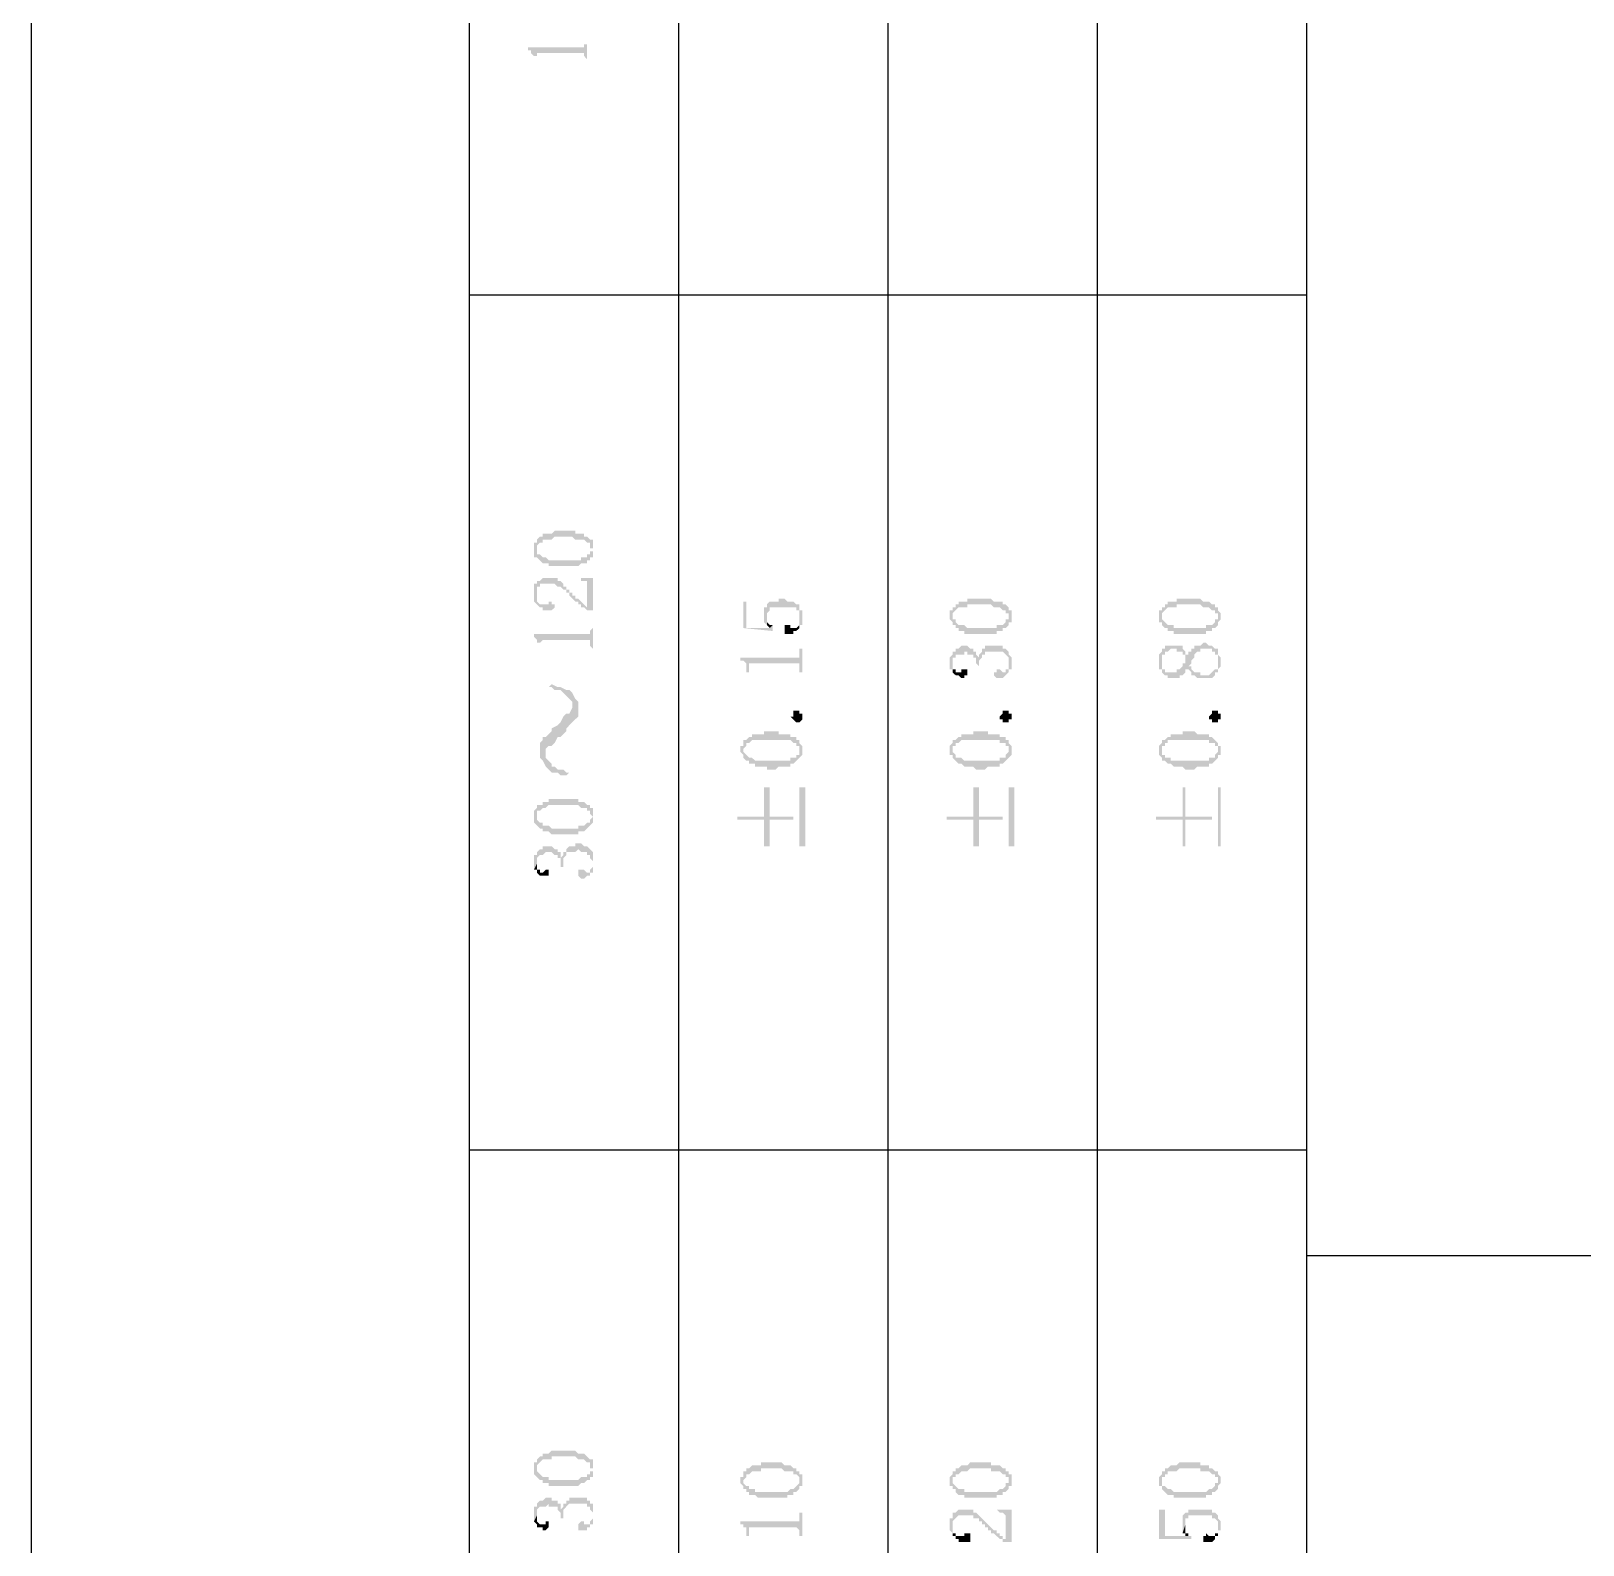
# Model space of a CAD drawing. Header units: inches. Extents: x 3613 to 8393, y -2205 to -794.
# Drawn here: x 5755.97 to 5779.73, y -1791.96 to -1768.78 of the extents above; entities that cross this region are included whole.
import ezdxf

# ---------------------------------------------------------------- set-up
doc = ezdxf.new("R2010")
doc.units = ezdxf.units.IN
doc.header["$MEASUREMENT"] = 0

msp = doc.modelspace()

# ---------------------------------------------------------------- hatches: boundary and pattern name
at = {"transparency": 33554559}
for points in [[(5763.582, -1769.032), (5763.582, -1769.077), (5763.627, -1769.077), (5763.627, -1769.122), (5763.627, -1769.122), (5763.673, -1769.167), (5763.673, -1769.213), (5763.673, -1769.258), (5763.673, -1769.167), (5763.718, -1769.167), (5763.718, -1769.122), (5764.44, -1769.122), (5764.44, -1769.167), (5764.44, -1769.167), (5764.485, -1769.213), (5764.485, -1769.258), (5764.485, -1768.897), (5764.485, -1768.987), (5764.44, -1768.987), (5764.44, -1769.032), (5764.395, -1769.032)], [(5763.673, -1776.704), (5763.673, -1776.795), (5763.673, -1776.84), (5763.718, -1776.84), (5763.718, -1776.704), (5763.718, -1776.659), (5763.718, -1776.659), (5763.763, -1776.614), (5763.808, -1776.614), (5763.808, -1776.569), (5763.943, -1776.569), (5763.989, -1776.524), (5764.259, -1776.524), (5764.304, -1776.569), (5764.44, -1776.569), (5764.485, -1776.614), (5764.53, -1776.614), (5764.53, -1776.659), (5764.53, -1776.704), (5764.575, -1776.704), (5764.575, -1776.569), (5764.53, -1776.569), (5764.485, -1776.524), (5764.44, -1776.524), (5764.44, -1776.479), (5764.304, -1776.479), (5764.304, -1776.434), (5763.989, -1776.434), (5763.943, -1776.479), (5763.808, -1776.479), (5763.808, -1776.524), (5763.763, -1776.524), (5763.718, -1776.569), (5763.718, -1776.614), (5763.673, -1776.614), (5763.673, -1776.659)], [(5763.718, -1776.84), (5763.718, -1776.84), (5763.763, -1776.885), (5763.763, -1776.885), (5763.808, -1776.93), (5763.898, -1776.93), (5763.898, -1776.975), (5764.35, -1776.975), (5764.395, -1776.93), (5764.485, -1776.93), (5764.485, -1776.885), (5764.53, -1776.885), (5764.53, -1776.84), (5764.575, -1776.84), (5764.575, -1776.795), (5764.575, -1776.75), (5764.575, -1776.704), (5764.575, -1776.659), (5764.575, -1776.614), (5764.575, -1776.569), (5764.575, -1776.75), (5764.53, -1776.75), (5764.53, -1776.795), (5764.485, -1776.795), (5764.485, -1776.84), (5764.395, -1776.84), (5764.395, -1776.885), (5763.898, -1776.885), (5763.853, -1776.84), (5763.808, -1776.84), (5763.763, -1776.795), (5763.718, -1776.795), (5763.718, -1776.75), (5763.718, -1776.704)], [(5763.673, -1777.381), (5763.673, -1777.427), (5763.673, -1777.517), (5763.673, -1777.517), (5763.718, -1777.427), (5763.718, -1777.336), (5763.718, -1777.291), (5763.763, -1777.291), (5763.763, -1777.246), (5763.989, -1777.246), (5764.034, -1777.291), (5764.079, -1777.291), (5764.124, -1777.336), (5764.169, -1777.336), (5764.169, -1777.381), (5764.214, -1777.381), (5764.214, -1777.427), (5764.214, -1777.427), (5764.259, -1777.472), (5764.259, -1777.472), (5764.304, -1777.517), (5764.35, -1777.517), (5764.35, -1777.562), (5764.395, -1777.562), (5764.395, -1777.607), (5764.44, -1777.607), (5764.485, -1777.652), (5764.53, -1777.652), (5764.485, -1777.607), (5764.485, -1777.607), (5764.44, -1777.562), (5764.44, -1777.562), (5764.395, -1777.517), (5764.395, -1777.517), (5764.35, -1777.472), (5764.304, -1777.472), (5764.304, -1777.427), (5764.259, -1777.427), (5764.259, -1777.381), (5764.214, -1777.381), (5764.214, -1777.336), (5764.169, -1777.336), (5764.169, -1777.291), (5764.124, -1777.291), (5764.124, -1777.246), (5764.124, -1777.246), (5764.079, -1777.201), (5764.034, -1777.201), (5764.034, -1777.156), (5763.808, -1777.156), (5763.763, -1777.201), (5763.718, -1777.201), (5763.718, -1777.246), (5763.673, -1777.246), (5763.673, -1777.291)], [(5764.35, -1777.156), (5764.395, -1777.156), (5764.395, -1777.201), (5764.485, -1777.201), (5764.485, -1777.246), (5764.485, -1777.607), (5764.53, -1777.652), (5764.575, -1777.652), (5764.575, -1777.156)], [(5763.673, -1777.517), (5763.718, -1777.562), (5763.718, -1777.562), (5763.763, -1777.607), (5763.808, -1777.607), (5763.808, -1777.652), (5763.943, -1777.652), (5763.989, -1777.607), (5763.989, -1777.562), (5763.943, -1777.562), (5763.943, -1777.517), (5763.898, -1777.517), (5763.898, -1777.562), (5763.763, -1777.562), (5763.718, -1777.517), (5763.718, -1777.427), (5763.718, -1777.427)], [(5766.877, -1777.517), (5766.877, -1777.923), (5767.328, -1777.968), (5767.328, -1777.923), (5767.328, -1777.878), (5767.283, -1777.923), (5766.922, -1777.923), (5766.922, -1777.517)], [(5767.193, -1777.697), (5767.193, -1777.788), (5767.193, -1777.833), (5767.193, -1777.833), (5767.238, -1777.878), (5767.238, -1777.743), (5767.238, -1777.697), (5767.238, -1777.697), (5767.283, -1777.652), (5767.283, -1777.607), (5767.689, -1777.607), (5767.689, -1777.652), (5767.735, -1777.652), (5767.735, -1777.697), (5767.735, -1777.743), (5767.735, -1777.878), (5767.78, -1777.878), (5767.78, -1777.833), (5767.78, -1777.743), (5767.78, -1777.697), (5767.78, -1777.652), (5767.735, -1777.652), (5767.735, -1777.607), (5767.735, -1777.562), (5767.689, -1777.562), (5767.644, -1777.517), (5767.554, -1777.517), (5767.509, -1777.472), (5767.419, -1777.472), (5767.419, -1777.517), (5767.283, -1777.517), (5767.238, -1777.562), (5767.238, -1777.607), (5767.193, -1777.607), (5767.193, -1777.652)], [(5770.036, -1777.743), (5770.036, -1777.788), (5770.036, -1777.788), (5770.081, -1777.833), (5770.081, -1777.878), (5770.081, -1777.743), (5770.081, -1777.697), (5770.081, -1777.697), (5770.127, -1777.652), (5770.127, -1777.652), (5770.172, -1777.607), (5770.307, -1777.607), (5770.307, -1777.562), (5770.668, -1777.562), (5770.713, -1777.607), (5770.804, -1777.607), (5770.849, -1777.652), (5770.894, -1777.652), (5770.894, -1777.697), (5770.939, -1777.697), (5770.939, -1777.743), (5770.939, -1777.607), (5770.939, -1777.607), (5770.894, -1777.562), (5770.849, -1777.562), (5770.849, -1777.517), (5770.713, -1777.517), (5770.668, -1777.472), (5770.307, -1777.472), (5770.307, -1777.517), (5770.172, -1777.517), (5770.172, -1777.562), (5770.127, -1777.562), (5770.127, -1777.607), (5770.081, -1777.607), (5770.081, -1777.652), (5770.036, -1777.652)], [(5770.081, -1777.878), (5770.127, -1777.878), (5770.127, -1777.923), (5770.172, -1777.923), (5770.172, -1777.968), (5770.262, -1777.968), (5770.262, -1778.013), (5770.758, -1778.013), (5770.758, -1777.968), (5770.849, -1777.968), (5770.849, -1777.923), (5770.894, -1777.923), (5770.939, -1777.878), (5770.939, -1777.833), (5770.984, -1777.833), (5770.984, -1777.788), (5770.984, -1777.743), (5770.984, -1777.697), (5770.984, -1777.652), (5770.939, -1777.652), (5770.939, -1777.607), (5770.939, -1777.743), (5770.939, -1777.788), (5770.894, -1777.788), (5770.894, -1777.833), (5770.894, -1777.833), (5770.849, -1777.878), (5770.758, -1777.878), (5770.758, -1777.923), (5770.307, -1777.923), (5770.262, -1777.878), (5770.172, -1777.878), (5770.127, -1777.833), (5770.127, -1777.788), (5770.081, -1777.788), (5770.081, -1777.743)], [(5773.241, -1777.743), (5773.241, -1777.788), (5773.241, -1777.833), (5773.286, -1777.833), (5773.286, -1777.878), (5773.286, -1777.743), (5773.286, -1777.697), (5773.286, -1777.697), (5773.331, -1777.652), (5773.331, -1777.652), (5773.376, -1777.607), (5773.511, -1777.607), (5773.511, -1777.562), (5773.873, -1777.562), (5773.918, -1777.607), (5774.008, -1777.607), (5774.053, -1777.652), (5774.098, -1777.652), (5774.098, -1777.697), (5774.143, -1777.697), (5774.143, -1777.743), (5774.143, -1777.607), (5774.098, -1777.607), (5774.098, -1777.562), (5774.053, -1777.562), (5774.008, -1777.517), (5773.918, -1777.517), (5773.873, -1777.472), (5773.511, -1777.472), (5773.511, -1777.517), (5773.376, -1777.517), (5773.376, -1777.562), (5773.331, -1777.562), (5773.331, -1777.607), (5773.286, -1777.607), (5773.286, -1777.652), (5773.241, -1777.652)], [(5773.286, -1777.878), (5773.286, -1777.878), (5773.331, -1777.923), (5773.376, -1777.923), (5773.376, -1777.968), (5773.466, -1777.968), (5773.466, -1778.013), (5773.963, -1778.013), (5773.963, -1777.968), (5774.053, -1777.968), (5774.053, -1777.923), (5774.098, -1777.923), (5774.143, -1777.878), (5774.143, -1777.833), (5774.143, -1777.833), (5774.188, -1777.788), (5774.188, -1777.743), (5774.188, -1777.697), (5774.188, -1777.697), (5774.143, -1777.652), (5774.143, -1777.607), (5774.143, -1777.743), (5774.143, -1777.788), (5774.098, -1777.788), (5774.098, -1777.833), (5774.098, -1777.833), (5774.053, -1777.878), (5773.963, -1777.878), (5773.963, -1777.923), (5773.466, -1777.923), (5773.466, -1777.878), (5773.376, -1777.878), (5773.331, -1777.833), (5773.331, -1777.833), (5773.286, -1777.788), (5773.286, -1777.743)], [(5767.238, -1777.878), (5767.238, -1777.878), (5767.283, -1777.923), (5767.283, -1777.923), (5767.328, -1777.878), (5767.283, -1777.878), (5767.238, -1777.833), (5767.238, -1777.788), (5767.238, -1777.743)], [(5767.509, -1777.923), (5767.509, -1778.013), (5767.644, -1778.013), (5767.644, -1777.968), (5767.689, -1777.968), (5767.735, -1777.923), (5767.735, -1777.743), (5767.735, -1777.833), (5767.735, -1777.878), (5767.735, -1777.878), (5767.689, -1777.923), (5767.599, -1777.923), (5767.599, -1777.878), (5767.509, -1777.878)], [(5763.673, -1778.013), (5763.673, -1778.058), (5763.673, -1778.058), (5763.718, -1778.104), (5763.718, -1778.149), (5763.763, -1778.149), (5763.763, -1778.284), (5763.763, -1778.149), (5763.763, -1778.149), (5763.808, -1778.104), (5764.53, -1778.104), (5764.53, -1778.149), (5764.53, -1778.194), (5764.575, -1778.239), (5764.575, -1778.284), (5764.575, -1777.878), (5764.575, -1777.923), (5764.53, -1777.968), (5764.53, -1778.013), (5764.485, -1778.013)], [(5766.832, -1778.374), (5766.832, -1778.42), (5766.877, -1778.42), (5766.922, -1778.465), (5766.922, -1778.555), (5766.922, -1778.6), (5766.967, -1778.6), (5766.967, -1778.51), (5766.967, -1778.465), (5767.735, -1778.465), (5767.735, -1778.51), (5767.735, -1778.555), (5767.735, -1778.6), (5767.78, -1778.6), (5767.78, -1778.239), (5767.735, -1778.239), (5767.735, -1778.329), (5767.735, -1778.374), (5767.644, -1778.374)], [(5770.036, -1778.465), (5770.036, -1778.555), (5770.081, -1778.555), (5770.081, -1778.465), (5770.081, -1778.42), (5770.081, -1778.374), (5770.127, -1778.374), (5770.127, -1778.329), (5770.262, -1778.329), (5770.262, -1778.284), (5770.307, -1778.284), (5770.307, -1778.329), (5770.397, -1778.329), (5770.397, -1778.374), (5770.442, -1778.374), (5770.442, -1778.42), (5770.442, -1778.465), (5770.442, -1778.465), (5770.488, -1778.51), (5770.488, -1778.465), (5770.488, -1778.42), (5770.533, -1778.374), (5770.533, -1778.329), (5770.578, -1778.329), (5770.578, -1778.284), (5770.849, -1778.284), (5770.894, -1778.329), (5770.894, -1778.329), (5770.939, -1778.374), (5770.939, -1778.42), (5770.939, -1778.465), (5770.939, -1778.284), (5770.939, -1778.284), (5770.894, -1778.239), (5770.849, -1778.239), (5770.849, -1778.194), (5770.578, -1778.194), (5770.578, -1778.239), (5770.533, -1778.239), (5770.533, -1778.284), (5770.533, -1778.284), (5770.488, -1778.329), (5770.488, -1778.374), (5770.488, -1778.374), (5770.442, -1778.329), (5770.442, -1778.284), (5770.397, -1778.284), (5770.397, -1778.239), (5770.352, -1778.239), (5770.307, -1778.194), (5770.217, -1778.194), (5770.172, -1778.239), (5770.127, -1778.239), (5770.127, -1778.284), (5770.081, -1778.284), (5770.081, -1778.329), (5770.081, -1778.329), (5770.036, -1778.374), (5770.036, -1778.42)], [(5770.713, -1778.645), (5770.713, -1778.645), (5770.758, -1778.69), (5770.849, -1778.69), (5770.894, -1778.645), (5770.894, -1778.645), (5770.939, -1778.6), (5770.939, -1778.555), (5770.984, -1778.555), (5770.984, -1778.465), (5770.984, -1778.42), (5770.984, -1778.374), (5770.984, -1778.374), (5770.939, -1778.329), (5770.939, -1778.465), (5770.939, -1778.51), (5770.939, -1778.555), (5770.894, -1778.555), (5770.894, -1778.6), (5770.849, -1778.6), (5770.804, -1778.555), (5770.758, -1778.555), (5770.758, -1778.6), (5770.713, -1778.6)], [(5773.241, -1778.42), (5773.241, -1778.465), (5773.241, -1778.555), (5773.286, -1778.555), (5773.286, -1778.6), (5773.286, -1778.6), (5773.331, -1778.645), (5773.376, -1778.645), (5773.376, -1778.69), (5773.557, -1778.69), (5773.557, -1778.645), (5773.602, -1778.645), (5773.647, -1778.6), (5773.647, -1778.555), (5773.692, -1778.555), (5773.692, -1778.51), (5773.692, -1778.51), (5773.737, -1778.465), (5773.737, -1778.42), (5773.737, -1778.42), (5773.782, -1778.374), (5773.782, -1778.329), (5773.782, -1778.329), (5773.827, -1778.284), (5773.873, -1778.284), (5773.873, -1778.239), (5774.053, -1778.239), (5774.053, -1778.284), (5774.098, -1778.284), (5774.098, -1778.329), (5774.143, -1778.329), (5774.143, -1778.42), (5774.143, -1778.555), (5774.143, -1778.555), (5774.188, -1778.51), (5774.188, -1778.42), (5774.188, -1778.374), (5774.188, -1778.374), (5774.143, -1778.329), (5774.143, -1778.284), (5774.143, -1778.239), (5774.098, -1778.239), (5774.053, -1778.194), (5774.008, -1778.194), (5773.963, -1778.149), (5773.918, -1778.149), (5773.873, -1778.194), (5773.782, -1778.194), (5773.782, -1778.239), (5773.737, -1778.239), (5773.737, -1778.284), (5773.692, -1778.284), (5773.692, -1778.329), (5773.647, -1778.329), (5773.647, -1778.374), (5773.647, -1778.465), (5773.602, -1778.465), (5773.602, -1778.51), (5773.602, -1778.51), (5773.557, -1778.555), (5773.511, -1778.555), (5773.511, -1778.6), (5773.331, -1778.6), (5773.331, -1778.555), (5773.286, -1778.555), (5773.286, -1778.51), (5773.286, -1778.284), (5773.241, -1778.329)], [(5773.286, -1778.284), (5773.286, -1778.42), (5773.286, -1778.374), (5773.286, -1778.329), (5773.331, -1778.329), (5773.331, -1778.284), (5773.376, -1778.284), (5773.421, -1778.239), (5773.511, -1778.239), (5773.511, -1778.284), (5773.602, -1778.284), (5773.602, -1778.329), (5773.647, -1778.329), (5773.647, -1778.374), (5773.647, -1778.284), (5773.647, -1778.284), (5773.602, -1778.239), (5773.602, -1778.194), (5773.331, -1778.194), (5773.331, -1778.239), (5773.286, -1778.239)], [(5770.081, -1778.555), (5770.081, -1778.6), (5770.081, -1778.6), (5770.127, -1778.645), (5770.172, -1778.645), (5770.217, -1778.69), (5770.262, -1778.69), (5770.262, -1778.645), (5770.307, -1778.645), (5770.307, -1778.6), (5770.307, -1778.555), (5770.217, -1778.555), (5770.217, -1778.6), (5770.127, -1778.6), (5770.127, -1778.555), (5770.081, -1778.555), (5770.081, -1778.51), (5770.081, -1778.465)], [(5773.692, -1778.555), (5773.737, -1778.6), (5773.737, -1778.645), (5773.782, -1778.645), (5773.827, -1778.69), (5774.053, -1778.69), (5774.098, -1778.645), (5774.098, -1778.6), (5774.143, -1778.6), (5774.143, -1778.42), (5774.143, -1778.51), (5774.143, -1778.555), (5774.098, -1778.555), (5774.053, -1778.6), (5774.053, -1778.6), (5774.008, -1778.645), (5773.873, -1778.645), (5773.873, -1778.6), (5773.782, -1778.6), (5773.737, -1778.555), (5773.737, -1778.51), (5773.692, -1778.51)], [(5763.898, -1778.826), (5763.943, -1778.826), (5763.989, -1778.871), (5764.079, -1778.871), (5764.124, -1778.916), (5764.169, -1778.961), (5764.169, -1778.961), (5764.214, -1779.006), (5764.259, -1779.051), (5764.259, -1779.367), (5764.259, -1779.367), (5764.304, -1779.322), (5764.35, -1779.277), (5764.35, -1779.051), (5764.304, -1779.006), (5764.259, -1778.916), (5764.259, -1778.916), (5764.214, -1778.871), (5764.169, -1778.871), (5764.079, -1778.826), (5764.034, -1778.826), (5763.943, -1778.781)], [(5763.763, -1779.819), (5763.763, -1779.909), (5763.808, -1779.954), (5763.853, -1780.044), (5763.853, -1779.864), (5763.853, -1779.773), (5763.898, -1779.728), (5763.943, -1779.728), (5763.989, -1779.683), (5764.034, -1779.593), (5764.079, -1779.593), (5764.124, -1779.548), (5764.169, -1779.503), (5764.169, -1779.458), (5764.214, -1779.412), (5764.259, -1779.367), (5764.259, -1779.096), (5764.259, -1779.142), (5764.214, -1779.232), (5764.169, -1779.232), (5764.124, -1779.277), (5764.079, -1779.367), (5764.079, -1779.367), (5764.034, -1779.412), (5763.943, -1779.458), (5763.943, -1779.503), (5763.898, -1779.548), (5763.853, -1779.593), (5763.808, -1779.593), (5763.808, -1779.638), (5763.763, -1779.683), (5763.763, -1779.773)], [(5767.78, -1779.277), (5767.78, -1779.322), (5767.78, -1779.322), (5767.735, -1779.367), (5767.689, -1779.367), (5767.644, -1779.322), (5767.644, -1779.322), (5767.599, -1779.277), (5767.644, -1779.277), (5767.644, -1779.232), (5767.644, -1779.187), (5767.735, -1779.187), (5767.735, -1779.232), (5767.78, -1779.232), (5767.78, -1779.277)], [(5770.984, -1779.277), (5770.984, -1779.322), (5770.939, -1779.322), (5770.939, -1779.367), (5770.849, -1779.367), (5770.849, -1779.322), (5770.804, -1779.322), (5770.804, -1779.277), (5770.804, -1779.277), (5770.849, -1779.232), (5770.849, -1779.187), (5770.939, -1779.187), (5770.939, -1779.232), (5770.984, -1779.232), (5770.984, -1779.277)], [(5774.188, -1779.277), (5774.188, -1779.322), (5774.143, -1779.322), (5774.143, -1779.367), (5774.053, -1779.367), (5774.053, -1779.322), (5774.008, -1779.322), (5774.008, -1779.277), (5774.008, -1779.277), (5774.053, -1779.232), (5774.053, -1779.187), (5774.143, -1779.187), (5774.143, -1779.232), (5774.188, -1779.232), (5774.188, -1779.277)], [(5766.832, -1779.773), (5766.832, -1779.819), (5766.832, -1779.819), (5766.877, -1779.864), (5766.877, -1779.909), (5766.877, -1779.773), (5766.877, -1779.773), (5766.922, -1779.728), (5766.922, -1779.683), (5766.967, -1779.683), (5767.012, -1779.638), (5767.599, -1779.638), (5767.644, -1779.683), (5767.689, -1779.683), (5767.689, -1779.728), (5767.735, -1779.728), (5767.735, -1779.773), (5767.735, -1779.638), (5767.689, -1779.638), (5767.689, -1779.593), (5767.599, -1779.593), (5767.599, -1779.548), (5767.419, -1779.548), (5767.419, -1779.503), (5767.193, -1779.503), (5767.193, -1779.548), (5767.012, -1779.548), (5767.012, -1779.593), (5766.967, -1779.593), (5766.922, -1779.638), (5766.877, -1779.638), (5766.877, -1779.683), (5766.877, -1779.728), (5766.832, -1779.728)], [(5770.036, -1779.773), (5770.036, -1779.819), (5770.036, -1779.864), (5770.081, -1779.864), (5770.081, -1779.909), (5770.081, -1779.773), (5770.081, -1779.728), (5770.127, -1779.728), (5770.127, -1779.683), (5770.172, -1779.683), (5770.217, -1779.638), (5770.804, -1779.638), (5770.804, -1779.683), (5770.894, -1779.683), (5770.894, -1779.728), (5770.939, -1779.728), (5770.939, -1779.773), (5770.939, -1779.638), (5770.894, -1779.638), (5770.894, -1779.593), (5770.804, -1779.593), (5770.804, -1779.548), (5770.623, -1779.548), (5770.623, -1779.503), (5770.397, -1779.503), (5770.397, -1779.548), (5770.217, -1779.548), (5770.217, -1779.593), (5770.172, -1779.593), (5770.127, -1779.638), (5770.081, -1779.638), (5770.081, -1779.683), (5770.081, -1779.683), (5770.036, -1779.728)], [(5773.241, -1779.773), (5773.241, -1779.819), (5773.241, -1779.864), (5773.241, -1779.864), (5773.286, -1779.909), (5773.286, -1779.773), (5773.286, -1779.728), (5773.331, -1779.728), (5773.331, -1779.683), (5773.376, -1779.683), (5773.376, -1779.638), (5774.008, -1779.638), (5774.008, -1779.683), (5774.098, -1779.683), (5774.098, -1779.728), (5774.143, -1779.728), (5774.143, -1779.773), (5774.143, -1779.683), (5774.098, -1779.638), (5774.098, -1779.638), (5774.053, -1779.593), (5774.008, -1779.593), (5774.008, -1779.548), (5773.827, -1779.548), (5773.782, -1779.503), (5773.602, -1779.503), (5773.602, -1779.548), (5773.421, -1779.548), (5773.421, -1779.593), (5773.376, -1779.593), (5773.331, -1779.638), (5773.286, -1779.638), (5773.286, -1779.683), (5773.286, -1779.683), (5773.241, -1779.728)], [(5766.877, -1779.909), (5766.922, -1779.954), (5766.967, -1779.954), (5766.967, -1779.999), (5767.058, -1779.999), (5767.058, -1780.044), (5767.238, -1780.044), (5767.238, -1780.089), (5767.373, -1780.089), (5767.419, -1780.044), (5767.599, -1780.044), (5767.599, -1779.999), (5767.644, -1779.999), (5767.689, -1779.954), (5767.689, -1779.954), (5767.735, -1779.909), (5767.735, -1779.909), (5767.78, -1779.864), (5767.78, -1779.773), (5767.78, -1779.728), (5767.78, -1779.728), (5767.735, -1779.683), (5767.735, -1779.819), (5767.735, -1779.864), (5767.689, -1779.864), (5767.689, -1779.909), (5767.599, -1779.909), (5767.599, -1779.954), (5767.058, -1779.954), (5767.012, -1779.909), (5766.967, -1779.909), (5766.922, -1779.864), (5766.922, -1779.864), (5766.877, -1779.819), (5766.877, -1779.773)], [(5770.081, -1779.909), (5770.127, -1779.954), (5770.127, -1779.954), (5770.172, -1779.999), (5770.217, -1779.999), (5770.262, -1780.044), (5770.397, -1780.044), (5770.442, -1780.089), (5770.578, -1780.089), (5770.623, -1780.044), (5770.804, -1780.044), (5770.804, -1779.999), (5770.849, -1779.999), (5770.894, -1779.954), (5770.894, -1779.954), (5770.939, -1779.909), (5770.939, -1779.909), (5770.984, -1779.864), (5770.984, -1779.773), (5770.984, -1779.728), (5770.984, -1779.728), (5770.939, -1779.683), (5770.939, -1779.819), (5770.939, -1779.819), (5770.894, -1779.864), (5770.894, -1779.909), (5770.804, -1779.909), (5770.804, -1779.954), (5770.262, -1779.954), (5770.217, -1779.909), (5770.127, -1779.909), (5770.127, -1779.864), (5770.127, -1779.864), (5770.081, -1779.819), (5770.081, -1779.773)], [(5773.286, -1779.909), (5773.286, -1779.954), (5773.331, -1779.954), (5773.376, -1779.999), (5773.421, -1779.999), (5773.466, -1780.044), (5773.602, -1780.044), (5773.647, -1780.089), (5773.782, -1780.089), (5773.827, -1780.044), (5774.008, -1780.044), (5774.008, -1779.999), (5774.053, -1779.999), (5774.098, -1779.954), (5774.098, -1779.954), (5774.143, -1779.909), (5774.143, -1779.864), (5774.188, -1779.864), (5774.188, -1779.773), (5774.188, -1779.728), (5774.143, -1779.728), (5774.143, -1779.683), (5774.143, -1779.819), (5774.143, -1779.819), (5774.098, -1779.864), (5774.098, -1779.909), (5774.008, -1779.909), (5774.008, -1779.954), (5773.421, -1779.954), (5773.421, -1779.909), (5773.331, -1779.909), (5773.331, -1779.864), (5773.286, -1779.864), (5773.286, -1779.819), (5773.286, -1779.773)], [(5763.853, -1780.044), (5763.853, -1780.044), (5763.898, -1780.089), (5763.943, -1780.135), (5764.034, -1780.135), (5764.079, -1780.18), (5764.169, -1780.18), (5764.214, -1780.135), (5764.169, -1780.135), (5764.124, -1780.089), (5764.034, -1780.089), (5763.989, -1780.044), (5763.943, -1780.044), (5763.943, -1779.999), (5763.898, -1779.954), (5763.853, -1779.909), (5763.853, -1779.864)], [(5766.787, -1780.812), (5766.787, -1780.857), (5767.193, -1780.857), (5767.193, -1781.263), (5767.283, -1781.263), (5767.283, -1780.857), (5767.644, -1780.857), (5767.644, -1780.812), (5767.283, -1780.812), (5767.283, -1780.36), (5767.193, -1780.36), (5767.193, -1780.812)], [(5767.825, -1781.263), (5767.825, -1780.36), (5767.735, -1780.36), (5767.735, -1781.263)], [(5769.991, -1780.812), (5769.991, -1780.857), (5770.397, -1780.857), (5770.397, -1781.263), (5770.488, -1781.263), (5770.488, -1780.857), (5770.849, -1780.857), (5770.849, -1780.812), (5770.488, -1780.812), (5770.488, -1780.36), (5770.397, -1780.36), (5770.397, -1780.812)], [(5771.029, -1781.263), (5771.029, -1780.36), (5770.939, -1780.36), (5770.939, -1781.263)], [(5773.196, -1780.812), (5773.196, -1780.857), (5773.602, -1780.857), (5773.602, -1781.263), (5773.647, -1781.263), (5773.647, -1780.857), (5774.053, -1780.857), (5774.053, -1780.812), (5773.647, -1780.812), (5773.647, -1780.36), (5773.602, -1780.36), (5773.602, -1780.812)], [(5774.188, -1781.263), (5774.188, -1780.36), (5774.143, -1780.36), (5774.143, -1781.263)], [(5763.673, -1780.812), (5763.673, -1780.857), (5763.673, -1780.902), (5763.673, -1780.902), (5763.718, -1780.947), (5763.718, -1780.812), (5763.718, -1780.766), (5763.718, -1780.721), (5763.763, -1780.721), (5763.808, -1780.676), (5763.853, -1780.676), (5763.898, -1780.631), (5764.35, -1780.631), (5764.395, -1780.676), (5764.485, -1780.676), (5764.485, -1780.721), (5764.53, -1780.721), (5764.53, -1780.766), (5764.53, -1780.766), (5764.575, -1780.812), (5764.575, -1780.676), (5764.53, -1780.676), (5764.53, -1780.631), (5764.485, -1780.631), (5764.44, -1780.586), (5764.35, -1780.586), (5764.35, -1780.541), (5763.898, -1780.541), (5763.898, -1780.586), (5763.808, -1780.586), (5763.808, -1780.631), (5763.718, -1780.631), (5763.718, -1780.676), (5763.718, -1780.676), (5763.673, -1780.721), (5763.673, -1780.766), (5763.673, -1780.766)], [(5763.718, -1780.947), (5763.718, -1780.947), (5763.763, -1780.992), (5763.808, -1780.992), (5763.808, -1781.037), (5763.898, -1781.037), (5763.943, -1781.082), (5764.35, -1781.082), (5764.35, -1781.037), (5764.44, -1781.037), (5764.485, -1780.992), (5764.485, -1780.992), (5764.53, -1780.947), (5764.53, -1780.947), (5764.575, -1780.902), (5764.575, -1780.812), (5764.575, -1780.766), (5764.575, -1780.721), (5764.575, -1780.676), (5764.575, -1780.812), (5764.575, -1780.812), (5764.53, -1780.857), (5764.53, -1780.902), (5764.485, -1780.902), (5764.44, -1780.947), (5764.35, -1780.947), (5764.35, -1780.992), (5763.943, -1780.992), (5763.898, -1780.947), (5763.808, -1780.947), (5763.808, -1780.902), (5763.763, -1780.902), (5763.718, -1780.857), (5763.718, -1780.812), (5763.718, -1780.812)], [(5763.673, -1781.489), (5763.673, -1781.534), (5763.673, -1781.579), (5763.673, -1781.624), (5763.718, -1781.534), (5763.718, -1781.443), (5763.718, -1781.443), (5763.763, -1781.398), (5763.808, -1781.398), (5763.853, -1781.353), (5763.943, -1781.353), (5763.989, -1781.398), (5764.034, -1781.398), (5764.034, -1781.443), (5764.079, -1781.443), (5764.079, -1781.489), (5764.079, -1781.579), (5764.124, -1781.579), (5764.124, -1781.534), (5764.124, -1781.443), (5764.124, -1781.443), (5764.169, -1781.398), (5764.169, -1781.353), (5764.304, -1781.353), (5764.35, -1781.308), (5764.35, -1781.308), (5764.395, -1781.353), (5764.485, -1781.353), (5764.485, -1781.398), (5764.53, -1781.398), (5764.53, -1781.443), (5764.575, -1781.489), (5764.575, -1781.534), (5764.575, -1781.353), (5764.575, -1781.353), (5764.53, -1781.308), (5764.53, -1781.308), (5764.485, -1781.263), (5764.44, -1781.263), (5764.395, -1781.218), (5764.304, -1781.218), (5764.304, -1781.263), (5764.214, -1781.263), (5764.169, -1781.308), (5764.169, -1781.353), (5764.124, -1781.353), (5764.124, -1781.398), (5764.124, -1781.398), (5764.079, -1781.443), (5764.079, -1781.398), (5764.079, -1781.353), (5764.034, -1781.353), (5764.034, -1781.308), (5763.989, -1781.308), (5763.943, -1781.263), (5763.808, -1781.263), (5763.808, -1781.308), (5763.763, -1781.308), (5763.718, -1781.353), (5763.718, -1781.398), (5763.673, -1781.398), (5763.673, -1781.443)], [(5764.35, -1781.714), (5764.35, -1781.714), (5764.395, -1781.759), (5764.44, -1781.759), (5764.485, -1781.714), (5764.53, -1781.714), (5764.53, -1781.669), (5764.575, -1781.669), (5764.575, -1781.579), (5764.575, -1781.534), (5764.575, -1781.489), (5764.575, -1781.398), (5764.575, -1781.353), (5764.575, -1781.534), (5764.575, -1781.579), (5764.575, -1781.579), (5764.53, -1781.624), (5764.53, -1781.669), (5764.485, -1781.669), (5764.44, -1781.624), (5764.35, -1781.624), (5764.35, -1781.669), (5764.35, -1781.669)], [(5763.673, -1781.624), (5763.718, -1781.624), (5763.718, -1781.669), (5763.718, -1781.669), (5763.763, -1781.714), (5763.898, -1781.714), (5763.898, -1781.669), (5763.898, -1781.624), (5763.853, -1781.624), (5763.808, -1781.669), (5763.763, -1781.669), (5763.763, -1781.624), (5763.718, -1781.624), (5763.718, -1781.534), (5763.718, -1781.534)], [(5763.673, -1790.786), (5763.673, -1790.831), (5763.673, -1790.876), (5763.673, -1790.876), (5763.718, -1790.921), (5763.718, -1790.786), (5763.718, -1790.741), (5763.718, -1790.741), (5763.763, -1790.695), (5763.763, -1790.695), (5763.808, -1790.65), (5763.943, -1790.65), (5763.943, -1790.605), (5764.304, -1790.605), (5764.35, -1790.65), (5764.44, -1790.65), (5764.485, -1790.695), (5764.53, -1790.695), (5764.53, -1790.741), (5764.53, -1790.786), (5764.575, -1790.786), (5764.575, -1790.65), (5764.53, -1790.65), (5764.485, -1790.605), (5764.485, -1790.605), (5764.44, -1790.56), (5764.35, -1790.56), (5764.304, -1790.515), (5763.943, -1790.515), (5763.898, -1790.56), (5763.808, -1790.56), (5763.808, -1790.605), (5763.763, -1790.605), (5763.718, -1790.65), (5763.718, -1790.695), (5763.673, -1790.695)], [(5763.718, -1790.921), (5763.718, -1790.921), (5763.763, -1790.966), (5763.808, -1790.966), (5763.808, -1791.011), (5763.898, -1791.011), (5763.898, -1791.057), (5764.35, -1791.057), (5764.395, -1791.011), (5764.44, -1791.011), (5764.485, -1790.966), (5764.53, -1790.966), (5764.53, -1790.921), (5764.575, -1790.921), (5764.575, -1790.876), (5764.575, -1790.831), (5764.575, -1790.786), (5764.575, -1790.741), (5764.575, -1790.695), (5764.575, -1790.65), (5764.575, -1790.831), (5764.53, -1790.831), (5764.53, -1790.876), (5764.485, -1790.876), (5764.485, -1790.921), (5764.395, -1790.921), (5764.35, -1790.966), (5763.898, -1790.966), (5763.898, -1790.921), (5763.808, -1790.921), (5763.763, -1790.876), (5763.763, -1790.876), (5763.718, -1790.831), (5763.718, -1790.786)], [(5766.832, -1790.966), (5766.832, -1791.011), (5766.877, -1791.057), (5766.877, -1791.102), (5766.877, -1790.966), (5766.877, -1790.966), (5766.922, -1790.921), (5766.922, -1790.876), (5766.967, -1790.876), (5767.012, -1790.831), (5767.148, -1790.831), (5767.148, -1790.786), (5767.464, -1790.786), (5767.509, -1790.831), (5767.644, -1790.831), (5767.644, -1790.876), (5767.689, -1790.876), (5767.735, -1790.921), (5767.735, -1790.966), (5767.735, -1790.831), (5767.689, -1790.831), (5767.689, -1790.786), (5767.644, -1790.786), (5767.599, -1790.741), (5767.509, -1790.741), (5767.464, -1790.695), (5767.148, -1790.695), (5767.148, -1790.741), (5767.012, -1790.741), (5766.967, -1790.786), (5766.922, -1790.786), (5766.922, -1790.831), (5766.877, -1790.831), (5766.877, -1790.876), (5766.877, -1790.921), (5766.832, -1790.921)], [(5770.036, -1790.966), (5770.036, -1791.057), (5770.081, -1791.057), (5770.081, -1791.102), (5770.081, -1790.966), (5770.081, -1790.921), (5770.127, -1790.921), (5770.127, -1790.876), (5770.172, -1790.876), (5770.217, -1790.831), (5770.307, -1790.831), (5770.352, -1790.786), (5770.668, -1790.786), (5770.668, -1790.831), (5770.804, -1790.831), (5770.849, -1790.876), (5770.894, -1790.876), (5770.894, -1790.921), (5770.939, -1790.921), (5770.939, -1790.966), (5770.939, -1790.831), (5770.894, -1790.831), (5770.894, -1790.786), (5770.849, -1790.786), (5770.804, -1790.741), (5770.668, -1790.741), (5770.668, -1790.695), (5770.352, -1790.695), (5770.307, -1790.741), (5770.217, -1790.741), (5770.172, -1790.786), (5770.127, -1790.786), (5770.127, -1790.831), (5770.081, -1790.831), (5770.081, -1790.876), (5770.081, -1790.876), (5770.036, -1790.921)], [(5773.241, -1790.966), (5773.241, -1791.057), (5773.286, -1791.057), (5773.286, -1791.102), (5773.286, -1790.966), (5773.286, -1790.921), (5773.331, -1790.921), (5773.331, -1790.876), (5773.376, -1790.876), (5773.376, -1790.831), (5773.511, -1790.831), (5773.557, -1790.786), (5773.873, -1790.786), (5773.873, -1790.831), (5774.008, -1790.831), (5774.053, -1790.876), (5774.098, -1790.876), (5774.098, -1790.921), (5774.143, -1790.921), (5774.143, -1790.966), (5774.143, -1790.831), (5774.098, -1790.831), (5774.053, -1790.786), (5774.008, -1790.786), (5774.008, -1790.741), (5773.873, -1790.741), (5773.873, -1790.695), (5773.557, -1790.695), (5773.511, -1790.741), (5773.421, -1790.741), (5773.376, -1790.786), (5773.331, -1790.786), (5773.331, -1790.831), (5773.286, -1790.831), (5773.286, -1790.876), (5773.286, -1790.876), (5773.241, -1790.921)], [(5766.877, -1791.102), (5766.922, -1791.102), (5766.922, -1791.147), (5766.967, -1791.147), (5766.967, -1791.192), (5767.058, -1791.192), (5767.103, -1791.237), (5767.554, -1791.237), (5767.554, -1791.192), (5767.644, -1791.192), (5767.644, -1791.147), (5767.689, -1791.147), (5767.735, -1791.102), (5767.735, -1791.057), (5767.78, -1791.057), (5767.78, -1791.011), (5767.78, -1790.966), (5767.78, -1790.921), (5767.78, -1790.876), (5767.735, -1790.876), (5767.735, -1790.831), (5767.735, -1791.011), (5767.735, -1791.011), (5767.689, -1791.057), (5767.689, -1791.057), (5767.644, -1791.102), (5767.599, -1791.102), (5767.554, -1791.147), (5767.058, -1791.147), (5767.058, -1791.102), (5766.967, -1791.102), (5766.967, -1791.057), (5766.922, -1791.057), (5766.877, -1791.011), (5766.877, -1790.966)], [(5770.081, -1791.102), (5770.127, -1791.102), (5770.127, -1791.147), (5770.127, -1791.147), (5770.172, -1791.192), (5770.262, -1791.192), (5770.262, -1791.237), (5770.758, -1791.237), (5770.758, -1791.192), (5770.849, -1791.192), (5770.849, -1791.147), (5770.894, -1791.147), (5770.939, -1791.102), (5770.939, -1791.057), (5770.984, -1791.057), (5770.984, -1791.011), (5770.984, -1790.966), (5770.984, -1790.921), (5770.984, -1790.876), (5770.939, -1790.876), (5770.939, -1790.831), (5770.939, -1791.011), (5770.894, -1791.011), (5770.894, -1791.057), (5770.894, -1791.057), (5770.849, -1791.102), (5770.804, -1791.102), (5770.758, -1791.147), (5770.262, -1791.147), (5770.262, -1791.102), (5770.172, -1791.102), (5770.127, -1791.057), (5770.127, -1791.057), (5770.081, -1791.011), (5770.081, -1790.966)], [(5773.286, -1791.102), (5773.286, -1791.102), (5773.331, -1791.147), (5773.331, -1791.147), (5773.376, -1791.192), (5773.466, -1791.192), (5773.466, -1791.237), (5773.963, -1791.237), (5773.963, -1791.192), (5774.053, -1791.192), (5774.053, -1791.147), (5774.098, -1791.147), (5774.143, -1791.102), (5774.143, -1791.057), (5774.143, -1791.057), (5774.188, -1791.011), (5774.188, -1790.966), (5774.188, -1790.921), (5774.188, -1790.921), (5774.143, -1790.876), (5774.143, -1790.831), (5774.143, -1791.011), (5774.098, -1791.011), (5774.098, -1791.057), (5774.098, -1791.057), (5774.053, -1791.102), (5774.008, -1791.102), (5773.963, -1791.147), (5773.466, -1791.147), (5773.421, -1791.102), (5773.376, -1791.102), (5773.331, -1791.057), (5773.286, -1791.057), (5773.286, -1791.011), (5773.286, -1790.966)], [(5763.673, -1791.508), (5763.673, -1791.598), (5763.673, -1791.598), (5763.718, -1791.508), (5763.718, -1791.463), (5763.718, -1791.418), (5763.718, -1791.418), (5763.763, -1791.372), (5763.853, -1791.372), (5763.898, -1791.327), (5763.898, -1791.372), (5764.034, -1791.372), (5764.034, -1791.418), (5764.034, -1791.418), (5764.079, -1791.463), (5764.079, -1791.508), (5764.079, -1791.553), (5764.124, -1791.553), (5764.124, -1791.508), (5764.124, -1791.418), (5764.124, -1791.418), (5764.169, -1791.372), (5764.169, -1791.372), (5764.214, -1791.327), (5764.485, -1791.327), (5764.485, -1791.372), (5764.53, -1791.372), (5764.53, -1791.418), (5764.53, -1791.418), (5764.575, -1791.463), (5764.575, -1791.508), (5764.575, -1791.327), (5764.53, -1791.327), (5764.53, -1791.282), (5764.485, -1791.282), (5764.485, -1791.237), (5764.214, -1791.237), (5764.214, -1791.282), (5764.169, -1791.282), (5764.169, -1791.327), (5764.124, -1791.327), (5764.124, -1791.372), (5764.124, -1791.372), (5764.079, -1791.418), (5764.079, -1791.327), (5764.034, -1791.327), (5764.034, -1791.282), (5763.943, -1791.282), (5763.943, -1791.237), (5763.853, -1791.237), (5763.808, -1791.282), (5763.763, -1791.282), (5763.718, -1791.327), (5763.718, -1791.372), (5763.673, -1791.372), (5763.673, -1791.418), (5763.673, -1791.463)], [(5764.35, -1791.688), (5764.35, -1791.734), (5764.485, -1791.734), (5764.485, -1791.688), (5764.53, -1791.688), (5764.53, -1791.643), (5764.575, -1791.643), (5764.575, -1791.598), (5764.575, -1791.508), (5764.575, -1791.463), (5764.575, -1791.418), (5764.575, -1791.372), (5764.575, -1791.508), (5764.575, -1791.553), (5764.575, -1791.553), (5764.53, -1791.598), (5764.53, -1791.643), (5764.44, -1791.643), (5764.44, -1791.598), (5764.395, -1791.598), (5764.35, -1791.643), (5764.35, -1791.643)], [(5763.673, -1791.598), (5763.718, -1791.643), (5763.718, -1791.688), (5763.808, -1791.688), (5763.808, -1791.734), (5763.853, -1791.734), (5763.898, -1791.688), (5763.898, -1791.643), (5763.898, -1791.598), (5763.853, -1791.598), (5763.853, -1791.643), (5763.763, -1791.643), (5763.718, -1791.598), (5763.718, -1791.553), (5763.718, -1791.508)], [(5766.832, -1791.598), (5766.832, -1791.643), (5766.877, -1791.643), (5766.877, -1791.688), (5766.922, -1791.688), (5766.922, -1791.734), (5766.922, -1791.779), (5766.922, -1791.824), (5766.967, -1791.824), (5766.967, -1791.734), (5766.967, -1791.688), (5767.689, -1791.688), (5767.735, -1791.734), (5767.735, -1791.779), (5767.735, -1791.824), (5767.78, -1791.824), (5767.78, -1791.463), (5767.735, -1791.463), (5767.735, -1791.553), (5767.735, -1791.598), (5767.644, -1791.598)], [(5770.036, -1791.643), (5770.036, -1791.688), (5770.036, -1791.734), (5770.081, -1791.779), (5770.081, -1791.643), (5770.081, -1791.598), (5770.081, -1791.598), (5770.127, -1791.553), (5770.127, -1791.553), (5770.172, -1791.508), (5770.397, -1791.508), (5770.397, -1791.553), (5770.488, -1791.553), (5770.488, -1791.598), (5770.533, -1791.598), (5770.533, -1791.643), (5770.578, -1791.643), (5770.578, -1791.688), (5770.623, -1791.688), (5770.623, -1791.734), (5770.668, -1791.734), (5770.668, -1791.779), (5770.713, -1791.779), (5770.758, -1791.824), (5770.758, -1791.824), (5770.804, -1791.869), (5770.849, -1791.869), (5770.849, -1791.914), (5770.894, -1791.914), (5770.894, -1791.869), (5770.849, -1791.869), (5770.849, -1791.824), (5770.804, -1791.824), (5770.804, -1791.779), (5770.758, -1791.779), (5770.758, -1791.734), (5770.713, -1791.734), (5770.668, -1791.688), (5770.668, -1791.688), (5770.623, -1791.643), (5770.623, -1791.643), (5770.578, -1791.598), (5770.578, -1791.598), (5770.533, -1791.553), (5770.533, -1791.553), (5770.488, -1791.508), (5770.488, -1791.508), (5770.442, -1791.463), (5770.397, -1791.463), (5770.397, -1791.418), (5770.172, -1791.418), (5770.127, -1791.463), (5770.081, -1791.463), (5770.081, -1791.508), (5770.081, -1791.553), (5770.036, -1791.553)], [(5770.758, -1791.418), (5770.758, -1791.418), (5770.804, -1791.463), (5770.849, -1791.463), (5770.894, -1791.508), (5770.894, -1791.914), (5770.984, -1791.914), (5770.984, -1791.418)], [(5773.241, -1791.418), (5773.241, -1791.869), (5773.737, -1791.869), (5773.737, -1791.824), (5773.331, -1791.824), (5773.331, -1791.418)], [(5773.602, -1791.643), (5773.602, -1791.688), (5773.602, -1791.734), (5773.602, -1791.779), (5773.602, -1791.779), (5773.647, -1791.643), (5773.647, -1791.598), (5773.647, -1791.553), (5773.692, -1791.553), (5773.692, -1791.508), (5774.053, -1791.508), (5774.053, -1791.553), (5774.098, -1791.553), (5774.143, -1791.598), (5774.143, -1791.824), (5774.143, -1791.734), (5774.188, -1791.734), (5774.188, -1791.688), (5774.188, -1791.598), (5774.188, -1791.598), (5774.143, -1791.553), (5774.143, -1791.508), (5774.143, -1791.508), (5774.098, -1791.463), (5774.053, -1791.463), (5774.053, -1791.418), (5773.692, -1791.418), (5773.692, -1791.463), (5773.647, -1791.463), (5773.602, -1791.508), (5773.602, -1791.598), (5773.602, -1791.598)], [(5773.602, -1791.779), (5773.647, -1791.779), (5773.647, -1791.824), (5773.692, -1791.824), (5773.692, -1791.779), (5773.647, -1791.779), (5773.647, -1791.734), (5773.647, -1791.643)], [(5770.081, -1791.779), (5770.081, -1791.824), (5770.127, -1791.824), (5770.127, -1791.869), (5770.172, -1791.869), (5770.172, -1791.914), (5770.352, -1791.914), (5770.352, -1791.869), (5770.352, -1791.824), (5770.352, -1791.779), (5770.262, -1791.779), (5770.262, -1791.824), (5770.127, -1791.824), (5770.127, -1791.779), (5770.081, -1791.779), (5770.081, -1791.688), (5770.081, -1791.688)], [(5773.918, -1791.869), (5773.918, -1791.914), (5774.053, -1791.914), (5774.098, -1791.869), (5774.098, -1791.824), (5774.143, -1791.824), (5774.143, -1791.688), (5774.143, -1791.734), (5774.143, -1791.779), (5774.098, -1791.779), (5774.098, -1791.824), (5774.008, -1791.824), (5773.963, -1791.779), (5773.963, -1791.824), (5773.918, -1791.824)]]:
    msp.add_hatch(color=256, dxfattribs=at).paths.add_polyline_path(points)

# ---------------------------------------------------------------- linework, layer by layer
for p, q in [((5762.68, -1573.983), (5762.68, -1860.724)), ((5775.497, -1787.527), (6171.935, -1787.527))]:
    msp.add_line(p, q)
msp.add_lwpolyline([(6175.973, -1864.983), (6175.973, -1567.983), (5755.973, -1567.983), (5755.973, -1864.983)], close=True)
for points in [[(5775.497, -1573.983), (5775.497, -1860.724)], [(5765.884, -1746.376), (5765.884, -1839.393)], [(5769.088, -1746.376), (5769.088, -1839.393)], [(5772.293, -1746.376), (5772.293, -1839.393)], [(5762.68, -1772.823), (5775.497, -1772.823)], [(5762.68, -1785.911), (5775.497, -1785.911)]]:
    msp.add_lwpolyline(points)

doc.saveas('drawing.dxf')
